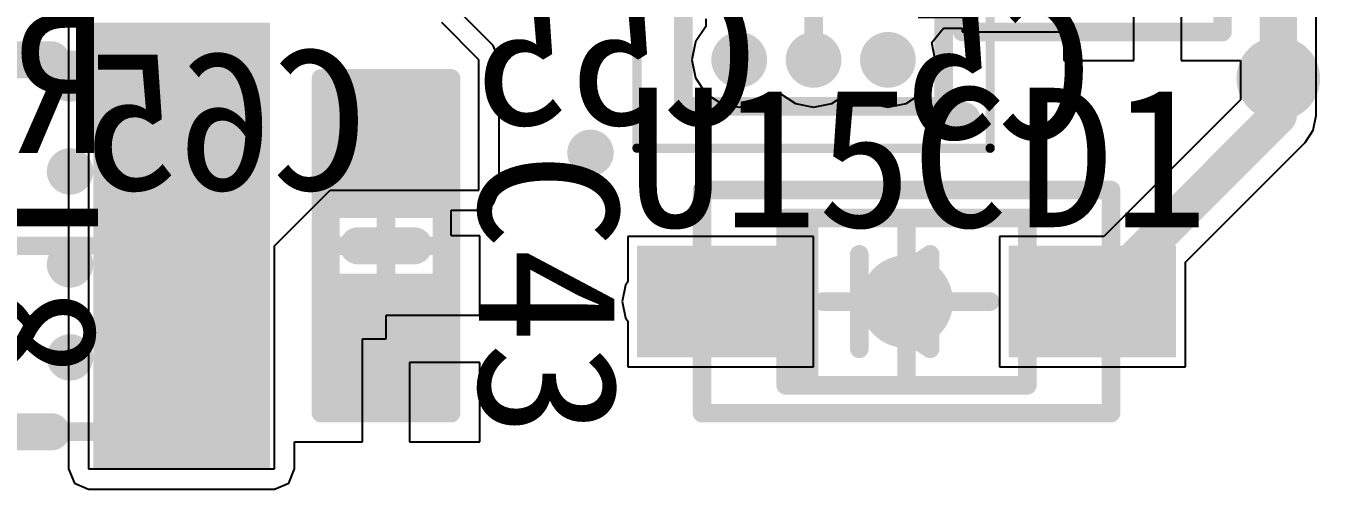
# Model space of a CAD drawing. Header units: millimetres. Extents: x 15 to 120, y 22 to 104.
# Drawn here: x 88.26 to 95.22, y 61.99 to 64.48 of the extents above; entities that cross this region are included whole.
import ezdxf

# ---------------------------------------------------------------- set-up
doc = ezdxf.new("R2010")
doc.units = ezdxf.units.MM
for name, color, linetype in [('BottomLayer', 5, 'Continuous'), ('BottomOverlay', 54, 'Continuous'), ('Mechanical13', 56, 'Continuous'), ('Mechanical15', 56, 'Continuous'), ('MultiLayer', 9, 'Continuous'), ('TopLayer', 1, 'Continuous'), ('TopOverlay', 2, 'Continuous'), ('TopPaste', 8, 'Continuous'), ('TopSolder', 216, 'Continuous')]:
    doc.layers.add(name, color=color, linetype=linetype)

msp = doc.modelspace()

# ---------------------------------------------------------------- linework, layer by layer
at = {"layer": 'BottomLayer'}
for points, const_width in [([(89.2375, 64.3, 1), (89.3625, 64.3, 1)], 0.125), ([(89.2375, 63.2, 1), (89.3625, 63.2, 1)], 0.125), ([(92.875, 63, 1), (93.125, 63, 1)], 0.25)]:
    msp.add_lwpolyline(points, format="xyb", close=True, dxfattribs=dict(at, const_width=const_width))
at = {"layer": 'Mechanical13', "const_width": 0.1}
for points in [[(91.8, 64.05), (91.8, 65.775)], [(93.2, 64.05), (93.2, 65.775)], [(86.95, 64.3), (89.25, 64.3)], [(89.25, 62.3), (89.25, 64.3)], [(91.8, 64.05), (93.2, 64.05)], [(89.9, 63.85), (90.5, 63.85)], [(89.9, 62.75), (89.9, 63.85)], [(90.5, 62.75), (90.5, 63.85)], [(92.35, 63.45), (93.65, 63.45)], [(92.35, 62.55), (92.35, 63.45)], [(93.65, 62.55), (93.65, 63.45)], [(89.9, 62.75), (90.5, 62.75)], [(92.35, 62.55), (93.65, 62.55)], [(86.95, 62.3), (89.25, 62.3)]]:
    msp.add_lwpolyline(points, dxfattribs=at)
at = {"layer": 'Mechanical13', "const_width": 0.05}
for points in [[(89.225, 64.3, 1), (89.275, 64.3, 1)], [(89.225, 64.3, 1), (89.275, 64.3, 1)], [(91.775, 64.05, 1), (91.825, 64.05, 1)], [(91.775, 64.05, 1), (91.825, 64.05, 1)], [(93.175, 64.05, 1), (93.225, 64.05, 1)], [(93.175, 64.05, 1), (93.225, 64.05, 1)], [(89.875, 63.85, 1), (89.925, 63.85, 1)], [(89.875, 63.85, 1), (89.925, 63.85, 1)], [(90.475, 63.85, 1), (90.525, 63.85, 1)], [(90.475, 63.85, 1), (90.525, 63.85, 1)], [(92.325, 63.45, 1), (92.375, 63.45, 1)], [(92.325, 63.45, 1), (92.375, 63.45, 1)], [(93.625, 63.45, 1), (93.675, 63.45, 1)], [(93.625, 63.45, 1), (93.675, 63.45, 1)], [(89.875, 62.75, 1), (89.925, 62.75, 1)], [(89.875, 62.75, 1), (89.925, 62.75, 1)], [(90.475, 62.75, 1), (90.525, 62.75, 1)], [(90.475, 62.75, 1), (90.525, 62.75, 1)], [(92.325, 62.55, 1), (92.375, 62.55, 1)], [(92.325, 62.55, 1), (92.375, 62.55, 1)], [(93.625, 62.55, 1), (93.675, 62.55, 1)], [(93.625, 62.55, 1), (93.675, 62.55, 1)], [(89.225, 62.3, 1), (89.275, 62.3, 1)], [(89.225, 62.3, 1), (89.275, 62.3, 1)]]:
    msp.add_lwpolyline(points, format="xyb", close=True, dxfattribs=at)
at = {"layer": 'Mechanical13'}
msp.add_solid([(92.35, 62.55), (92.5248, 62.55), (92.35, 63.45), (92.5248, 63.45)], dxfattribs=at)
at = {"layer": 'Mechanical15'}
for points, const_width in [([(91.55, 63.825), (91.55, 65.975)], 0.05), ([(93.45, 63.825), (93.45, 65.975)], 0.05), ([(92.5, 64.4), (92.5, 65.4)], 0.1), ([(93.3, 64.45), (93.3, 64.95)], 0.1), ([(94.7, 64.45), (94.7, 64.95)], 0.1), ([(93.3, 64.45), (94.7, 64.45)], 0.1), ([(86.8, 64.3), (89.4, 64.3)], 0.1), ([(89.4, 62.3), (89.4, 64.3)], 0.1), ([(89.85, 64.2), (90.55, 64.2)], 0.1), ([(89.85, 62.4), (89.85, 64.2)], 0.1), ([(90.55, 62.4), (90.55, 64.2)], 0.1), ([(91.55, 63.825), (93.45, 63.825)], 0.05), ([(90.2, 63), (90.2, 63.6)], 0.1), ([(91.9, 63.6), (94.1, 63.6)], 0.1), ([(91.9, 62.4), (91.9, 63.6)], 0.1), ([(94.1, 62.4), (94.1, 63.6)], 0.1), ([(93, 62.55), (93, 63.45)], 0.1), ([(87.6, 63.3), (88.6, 63.3)], 0.1), ([(89.9, 63.3), (90.5, 63.3)], 0.1), ([(92.55, 63), (93.45, 63)], 0.1), ([(89.85, 62.4), (90.55, 62.4)], 0.1), ([(91.9, 62.4), (94.1, 62.4)], 0.1), ([(86.8, 62.3), (89.4, 62.3)], 0.1)]:
    msp.add_lwpolyline(points, dxfattribs=dict(at, const_width=const_width))
for points, const_width in [([(93.275, 64.45, 1), (93.325, 64.45, 1)], 0.05), ([(93.275, 64.45, 1), (93.325, 64.45, 1)], 0.05), ([(94.675, 64.45, 1), (94.725, 64.45, 1)], 0.05), ([(94.675, 64.45, 1), (94.725, 64.45, 1)], 0.05), ([(92.475, 64.4, 1), (92.525, 64.4, 1)], 0.05), ([(89.375, 64.3, 1), (89.425, 64.3, 1)], 0.05), ([(89.375, 64.3, 1), (89.425, 64.3, 1)], 0.05), ([(89.825, 64.2, 1), (89.875, 64.2, 1)], 0.05), ([(89.825, 64.2, 1), (89.875, 64.2, 1)], 0.05), ([(90.525, 64.2, 1), (90.575, 64.2, 1)], 0.05), ([(90.525, 64.2, 1), (90.575, 64.2, 1)], 0.05), ([(91.5375, 63.825, 1), (91.5625, 63.825, 1)], 0.025), ([(91.5375, 63.825, 1), (91.5625, 63.825, 1)], 0.025), ([(93.4375, 63.825, 1), (93.4625, 63.825, 1)], 0.025), ([(93.4375, 63.825, 1), (93.4625, 63.825, 1)], 0.025), ([(90.175, 63.6, 1), (90.225, 63.6, 1)], 0.05), ([(91.875, 63.6, 1), (91.925, 63.6, 1)], 0.05), ([(91.875, 63.6, 1), (91.925, 63.6, 1)], 0.05), ([(94.075, 63.6, 1), (94.125, 63.6, 1)], 0.05), ([(94.075, 63.6, 1), (94.125, 63.6, 1)], 0.05), ([(92.975, 63.45, 1), (93.025, 63.45, 1)], 0.05), ([(88.575, 63.3, 1), (88.625, 63.3, 1)], 0.05), ([(89.875, 63.3, 1), (89.925, 63.3, 1)], 0.05), ([(90.475, 63.3, 1), (90.525, 63.3, 1)], 0.05), ([(90.175, 63, 1), (90.225, 63, 1)], 0.05), ([(92.525, 63, 1), (92.575, 63, 1)], 0.05), ([(93.425, 63, 1), (93.475, 63, 1)], 0.05), ([(92.975, 62.55, 1), (93.025, 62.55, 1)], 0.05), ([(89.825, 62.4, 1), (89.875, 62.4, 1)], 0.05), ([(89.825, 62.4, 1), (89.875, 62.4, 1)], 0.05), ([(90.525, 62.4, 1), (90.575, 62.4, 1)], 0.05), ([(90.525, 62.4, 1), (90.575, 62.4, 1)], 0.05), ([(91.875, 62.4, 1), (91.925, 62.4, 1)], 0.05), ([(91.875, 62.4, 1), (91.925, 62.4, 1)], 0.05), ([(94.075, 62.4, 1), (94.125, 62.4, 1)], 0.05), ([(94.075, 62.4, 1), (94.125, 62.4, 1)], 0.05), ([(89.375, 62.3, 1), (89.425, 62.3, 1)], 0.05), ([(89.375, 62.3, 1), (89.425, 62.3, 1)], 0.05)]:
    msp.add_lwpolyline(points, format="xyb", close=True, dxfattribs=dict(at, const_width=const_width))
at = {"layer": 'MultiLayer'}
for points, const_width in [([(89.2375, 64.3, 1), (89.3625, 64.3, 1)], 0.125), ([(92.4375, 64.3, 1), (92.5625, 64.3, 1)], 0.125), ([(92.8375, 64.3, 1), (92.9625, 64.3, 1)], 0.125), ([(94.8875, 64.2, 1), (95.1125, 64.2, 1)], 0.225), ([(88.4375, 64.2, 1), (88.5625, 64.2, 1)], 0.125), ([(89.0375, 64.2, 1), (89.1625, 64.2, 1)], 0.125), ([(89.9125, 63.975, 1), (90.0375, 63.975, 1)], 0.125), ([(89.9125, 63.975, 1), (90.0375, 63.975, 1)], 0.125), ([(90.3625, 63.975, 1), (90.4875, 63.975, 1)], 0.125), ([(90.3625, 63.975, 1), (90.4875, 63.975, 1)], 0.125), ([(90.0875, 63.8, 1), (90.3125, 63.8, 1)], 0.225), ([(91.2375, 63.8, 1), (91.3625, 63.8, 1)], 0.125), ([(88.4375, 63.7, 1), (88.5625, 63.7, 1)], 0.125), ([(89.0375, 63.7, 1), (89.1625, 63.7, 1)], 0.125), ([(88.4375, 63.2, 1), (88.5625, 63.2, 1)], 0.125), ([(89.0375, 63.2, 1), (89.1625, 63.2, 1)], 0.125), ([(89.2375, 63.2, 1), (89.3625, 63.2, 1)], 0.125), ([(92.875, 63, 1), (93.125, 63, 1)], 0.25), ([(91.6375, 63, 1), (91.7625, 63, 1)], 0.125), ([(88.4375, 62.7, 1), (88.5625, 62.7, 1)], 0.125), ([(89.0375, 62.7, 1), (89.1625, 62.7, 1)], 0.125), ([(89.9125, 62.625, 1), (90.0375, 62.625, 1)], 0.125), ([(90.3625, 62.625, 1), (90.4875, 62.625, 1)], 0.125)]:
    msp.add_lwpolyline(points, format="xyb", close=True, dxfattribs=dict(at, const_width=const_width))
at = {"layer": 'TopLayer'}
for p, q in [((95.2039, 64), (95.2039, 65.7)), ((94.223, 64.296), (94.223, 64.7)), ((94.477, 64.7), (94.477, 64.296)), ((90.7765, 64.3765), (90.5765, 64.5765)), ((88.4918, 64.5), (88.4918, 62.1)), ((88.6, 64.5), (88.6, 62.1)), ((90.7, 64.3), (90.5, 64.5)), ((91.9198, 64.4802), (91.8645, 64.3975)), ((91.9198, 64.5198), (91.9198, 64.4802)), ((93.1363, 64.3933), (93.1998, 64.4706)), ((93.1998, 64.4706), (93.3, 64.4706)), ((93.3, 64.4706), (93.3, 64.45)), ((93.3, 64.45), (93.846, 64.45)), ((93.846, 64.45), (93.846, 64.296)), ((90.8082, 64.3), (90.7765, 64.3765)), ((91.8645, 64.3975), (91.8451, 64.3)), ((93.1549, 64.3), (93.1363, 64.3933)), ((90.7, 63.6), (90.7, 64.3)), ((90.8082, 63.6), (90.8082, 64.3)), ((91.8451, 64.3), (91.8645, 64.2025)), ((93.1355, 64.2025), (93.1549, 64.3)), ((93.846, 64.296), (94.223, 64.296)), ((94.477, 64.296), (94.7961, 64.296)), ((94.7961, 64.296), (94.7961, 64.0845)), ((91.8645, 64.2025), (91.9198, 64.1198)), ((93.0802, 64.1198), (93.1355, 64.2025)), ((91.9198, 64.1198), (92.0025, 64.0645)), ((92.0025, 64.0645), (92.1, 64.0451)), ((92.1, 64.0451), (92.1975, 64.0645)), ((92.1975, 64.0645), (92.2802, 64.1198)), ((92.2802, 64.1198), (92.3198, 64.1198)), ((92.3198, 64.1198), (92.4025, 64.0645)), ((92.4025, 64.0645), (92.5, 64.0451)), ((92.5, 64.0451), (92.5975, 64.0645)), ((92.5975, 64.0645), (92.6802, 64.1198)), ((92.6802, 64.1198), (92.7198, 64.1198)), ((92.7198, 64.1198), (92.8025, 64.0645)), ((92.8025, 64.0645), (92.9, 64.0451)), ((92.9, 64.0451), (92.9975, 64.0645)), ((92.9975, 64.0645), (93.0802, 64.1198)), ((94.7961, 64.0845), (94.0616, 63.35)), ((95.1884, 63.922), (95.2039, 64)), ((95.1442, 63.8558), (95.1884, 63.922)), ((94.5, 63.2116), (95.1442, 63.8558)), ((95.1442, 63.8558), (95.1442, 63.8558)), ((89.6, 63.3), (89.9, 63.6)), ((89.9, 63.6), (90.7, 63.6)), ((90.7765, 63.5235), (90.8082, 63.6)), ((90.7, 63.4918), (90.7765, 63.5235)), ((90.55, 63.4), (90.55, 63.4918)), ((90.55, 63.4918), (90.7, 63.4918)), ((90.55, 63.354), (90.55, 63.4)), ((90.55, 63.4), (90.55, 63.4)), ((89.6, 62.1), (89.6, 63.3)), ((90.704, 63.354), (90.55, 63.354)), ((90.704, 62.927), (90.704, 63.354)), ((92.5, 63.35), (91.5, 63.35)), ((91.5, 63.35), (91.5, 63.1057)), ((92.5, 62.65), (92.5, 63.35)), ((94.0616, 63.35), (93.5, 63.35)), ((93.5, 63.35), (93.5, 62.65)), ((94.5, 62.65), (94.5, 63.2116)), ((91.4881, 63.0878), (91.4706, 63)), ((91.5, 63.1057), (91.4881, 63.0878)), ((91.4706, 63), (91.4881, 62.9122)), ((90.2, 62.8), (90.2, 62.927)), ((90.2, 62.927), (90.704, 62.927)), ((91.4881, 62.9122), (91.5, 62.8943)), ((91.5, 62.8943), (91.5, 62.65)), ((90.073, 62.246), (90.073, 62.8)), ((90.073, 62.8), (90.2, 62.8)), ((90.704, 62.673), (90.327, 62.673)), ((90.327, 62.673), (90.327, 62.246)), ((90.704, 62.246), (90.704, 62.673)), ((91.5, 62.65), (92.5, 62.65)), ((93.5, 62.65), (94.5, 62.65)), ((89.7082, 62.1), (89.7082, 62.246)), ((89.7082, 62.246), (90.073, 62.246)), ((90.327, 62.246), (90.704, 62.246)), ((88.4918, 62.1), (88.5235, 62.0235)), ((88.6, 62.1), (89.6, 62.1)), ((89.6765, 62.0235), (89.7082, 62.1)), ((88.5235, 62.0235), (88.6, 61.9918)), ((88.6, 61.9918), (89.6, 61.9918)), ((89.6, 61.9918), (89.6765, 62.0235))]:
    msp.add_line(p, q, dxfattribs=at)
at = {"layer": 'TopLayer', "const_width": 0.2}
for points in [[(95, 64), (95, 66.05)], [(94, 63), (95, 64)]]:
    msp.add_lwpolyline(points, dxfattribs=at)
at = {"layer": 'TopLayer'}
for points, const_width in [([(92.025, 64.3, 1), (92.175, 64.3, 1)], 0.15), ([(92.425, 64.3, 1), (92.575, 64.3, 1)], 0.15), ([(92.4375, 64.3, 1), (92.5625, 64.3, 1)], 0.125), ([(92.825, 64.3, 1), (92.975, 64.3, 1)], 0.15), ([(92.8375, 64.3, 1), (92.9625, 64.3, 1)], 0.125), ([(89.9125, 63.975, 1), (90.0375, 63.975, 1)], 0.125), ([(90.3625, 63.975, 1), (90.4875, 63.975, 1)], 0.125), ([(94.95, 64, 1), (95.05, 64, 1)], 0.1), ([(94.95, 64, 1), (95.05, 64, 1)], 0.1), ([(91.2375, 63.8, 1), (91.3625, 63.8, 1)], 0.125), ([(92.875, 63, 1), (93.125, 63, 1)], 0.25), ([(91.6375, 63, 1), (91.7625, 63, 1)], 0.125), ([(93.95, 63, 1), (94.05, 63, 1)], 0.1), ([(89.9125, 62.625, 1), (90.0375, 62.625, 1)], 0.125), ([(90.3625, 62.625, 1), (90.4875, 62.625, 1)], 0.125)]:
    msp.add_lwpolyline(points, format="xyb", close=True, dxfattribs=dict(at, const_width=const_width))
for points in [[(88.675, 64.45), (88.675, 62.15), (89.525, 64.45), (89.525, 62.15)], [(89.95, 63.5), (90.45, 63.5), (89.95, 64.1), (90.45, 64.1)], [(92.4, 62.75), (92.4, 63.25), (91.6, 62.75), (91.6, 63.25)], [(94.4, 62.75), (94.4, 63.25), (93.6, 62.75), (93.6, 63.25)], [(89.95, 62.5), (90.45, 62.5), (89.95, 63.1), (90.45, 63.1)]]:
    msp.add_solid(points, dxfattribs=at)
at = {"layer": 'TopOverlay'}
for points, const_width in [([(91.8, 64.05), (91.8, 65.775)], 0.1), ([(93.2, 64.05), (93.2, 65.775)], 0.1), ([(87.8, 64.3), (88.4, 64.3)], 0.2), ([(91.8, 64.05), (93.2, 64.05)], 0.1), ([(90.05, 63.3), (90.35, 63.3)], 0.2), ([(92.746, 63), (93.127, 63.254)], 0.1), ([(92.746, 62.746), (92.746, 63.254)], 0.1), ([(93.127, 62.746), (93.127, 63.254)], 0.1), ([(92.746, 63), (93.127, 62.746)], 0.1), ([(87.8, 62.3), (88.4, 62.3)], 0.2)]:
    msp.add_lwpolyline(points, dxfattribs=dict(at, const_width=const_width))
for points, const_width in [([(88.35, 64.3, 1), (88.45, 64.3, 1)], 0.1), ([(91.775, 64.05, 1), (91.825, 64.05, 1)], 0.05), ([(91.775, 64.05, 1), (91.825, 64.05, 1)], 0.05), ([(93.175, 64.05, 1), (93.225, 64.05, 1)], 0.05), ([(93.175, 64.05, 1), (93.225, 64.05, 1)], 0.05), ([(93.35, 63.975, 1), (93.25, 63.975, 1)], 0.1), ([(93.225, 63.975, 1), (93.275, 63.975, 1)], 0.05), ([(93.325, 63.975, 1), (93.375, 63.975, 1)], 0.05), ([(90, 63.3, 1), (90.1, 63.3, 1)], 0.1), ([(90.3, 63.3, 1), (90.4, 63.3, 1)], 0.1), ([(92.721, 63.254, 1), (92.771, 63.254, 1)], 0.05), ([(93.102, 63.254, 1), (93.152, 63.254, 1)], 0.05), ([(93.102, 63.254, 1), (93.152, 63.254, 1)], 0.05), ([(92.721, 63, 1), (92.771, 63, 1)], 0.05), ([(92.721, 63, 1), (92.771, 63, 1)], 0.05), ([(92.721, 62.746, 1), (92.771, 62.746, 1)], 0.05), ([(93.102, 62.746, 1), (93.152, 62.746, 1)], 0.05), ([(93.102, 62.746, 1), (93.152, 62.746, 1)], 0.05), ([(88.35, 62.3, 1), (88.45, 62.3, 1)], 0.1)]:
    msp.add_lwpolyline(points, format="xyb", close=True, dxfattribs=dict(at, const_width=const_width))
at = {"layer": 'TopPaste', "const_width": 0.15}
for points in [[(92.025, 64.3, 1), (92.175, 64.3, 1)], [(92.025, 64.3, 1), (92.175, 64.3, 1)], [(92.425, 64.3, 1), (92.575, 64.3, 1)], [(92.425, 64.3, 1), (92.575, 64.3, 1)], [(92.825, 64.3, 1), (92.975, 64.3, 1)], [(92.825, 64.3, 1), (92.975, 64.3, 1)]]:
    msp.add_lwpolyline(points, format="xyb", close=True, dxfattribs=at)
at = {"layer": 'TopPaste'}
for points in [[(88.675, 64.45), (88.675, 62.15), (89.525, 64.45), (89.525, 62.15)], [(88.675, 64.45), (88.675, 62.15), (89.525, 64.45), (89.525, 62.15)], [(89.95, 63.5), (90.45, 63.5), (89.95, 64.1), (90.45, 64.1)], [(89.95, 63.5), (90.45, 63.5), (89.95, 64.1), (90.45, 64.1)], [(92.4, 62.75), (92.4, 63.25), (91.6, 62.75), (91.6, 63.25)], [(92.4, 62.75), (92.4, 63.25), (91.6, 62.75), (91.6, 63.25)], [(94.4, 62.75), (94.4, 63.25), (93.6, 62.75), (93.6, 63.25)], [(94.4, 62.75), (94.4, 63.25), (93.6, 62.75), (93.6, 63.25)], [(89.95, 62.5), (90.45, 62.5), (89.95, 63.1), (90.45, 63.1)], [(89.95, 62.5), (90.45, 62.5), (89.95, 63.1), (90.45, 63.1)]]:
    msp.add_solid(points, dxfattribs=at)
at = {"layer": 'TopSolder', "const_width": 0.11}
for points in [[(92.045, 64.3, 1), (92.155, 64.3, 1)], [(92.045, 64.3, 1), (92.155, 64.3, 1)], [(92.445, 64.3, 1), (92.555, 64.3, 1)], [(92.445, 64.3, 1), (92.555, 64.3, 1)], [(92.845, 64.3, 1), (92.955, 64.3, 1)], [(92.845, 64.3, 1), (92.955, 64.3, 1)]]:
    msp.add_lwpolyline(points, format="xyb", close=True, dxfattribs=at)
at = {"layer": 'TopSolder'}
for points in [[(88.625, 64.5), (88.625, 62.1), (89.575, 64.5), (89.575, 62.1)], [(88.625, 64.5), (88.625, 62.1), (89.575, 64.5), (89.575, 62.1)], [(89.9, 63.45), (90.5, 63.45), (89.9, 64.15), (90.5, 64.15)], [(89.9, 63.45), (90.5, 63.45), (89.9, 64.15), (90.5, 64.15)], [(92.45, 62.7), (92.45, 63.3), (91.55, 62.7), (91.55, 63.3)], [(92.45, 62.7), (92.45, 63.3), (91.55, 62.7), (91.55, 63.3)], [(94.45, 62.7), (94.45, 63.3), (93.55, 62.7), (93.55, 63.3)], [(94.45, 62.7), (94.45, 63.3), (93.55, 62.7), (93.55, 63.3)], [(89.9, 62.45), (90.5, 62.45), (89.9, 63.15), (90.5, 63.15)], [(89.9, 62.45), (90.5, 62.45), (89.9, 63.15), (90.5, 63.15)]]:
    msp.add_solid(points, dxfattribs=at)

# ---------------------------------------------------------------- texts
at = {"layer": 'BottomOverlay', "text_generation_flag": 2}
for s, p in [('C55', (92.2, 63.95)), ('C5', (94, 63.875)), ('R3', (88.7, 63.8)), ('C65', (90.1, 63.6))]:
    msp.add_text(s, height=0.75, rotation=360, dxfattribs=at).set_placement(p)
at = {"layer": 'TopOverlay'}
for s, rotation, p in [('U15C', 360, (91.5, 63.4)), ('C43', 270, (90.7, 63.8)), ('L8', 270, (87.9, 63.6))]:
    msp.add_text(s, height=0.75, rotation=rotation, dxfattribs=at).set_placement(p)
msp.add_text('D1', height=0.75, dxfattribs=at).set_placement((93.6, 63.4))

doc.saveas('drawing.dxf')
